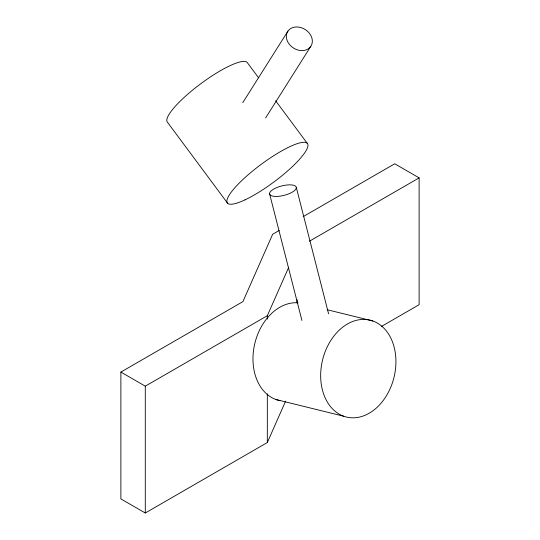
<?xml version="1.0" encoding="UTF-8"?>
<svg xmlns="http://www.w3.org/2000/svg" width="540" height="540" viewBox="0 0 540 540"><rect width="100%" height="100%" fill="white"/><g stroke="black" fill="none" stroke-linecap="round" stroke-linejoin="round"><path stroke-width="0.81" d="M267.327 319.066L267.327 315.711L288.63 267.476M279.214 230.465L272.673 234.245L242.919 301.617L120.879 372.08L120.879 498.906L145.287 513L267.327 442.537L285.586 401.193M242.757 102.701L287.915 31.145M265.599 117.963L310.763 46.406A13.736 10.955 32.3 0 0 299.018 27.149A13.736 10.955 32.3 0 0 288.238 42.775A13.736 10.955 32.3 0 0 310.763 46.406M303.183 216.628L394.713 163.782L419.121 177.876L419.121 304.702L381.348 326.511M309.434 241.204L419.121 177.876M120.879 372.08L145.287 386.168L267.327 315.711M327.173 309.724L372.85 320.99A49.862 36.767 -76.2 0 1 381.105 403.13A49.862 36.767 -76.2 0 1 320.969 381.733A49.862 36.767 -76.2 0 1 372.85 320.99M276.062 399.553L343.764 416.245M258.62 77.855L247.111 62.35A49.862 10.874 -36.6 0 0 199.382 84.773A49.862 10.874 -36.6 0 0 167.589 122.418L227.657 203.297M275.643 100.771L307.179 143.228M296.278 187.312A13.736 4.846 -14.3 0 1 277.142 196.412A13.736 4.846 -14.3 0 1 275.434 188.183A13.736 4.846 -14.3 0 1 296.278 187.312L328.583 313.801M269.622 193.961L301.921 320.45M297.081 299.572L297.081 302.933M267.327 393.822L267.327 442.537M145.287 386.168L145.287 513M279.923 400.613A49.862 36.767 -76.2 0 1 254.077 346.964A49.862 36.767 -76.2 0 1 298.08 302.798M244.937 199.888A49.862 10.874 -36.6 0 0 307.888 146.225A49.862 10.874 -36.6 0 0 249.426 173.684A49.862 10.874 -36.6 0 0 244.937 199.888"/></g></svg>
